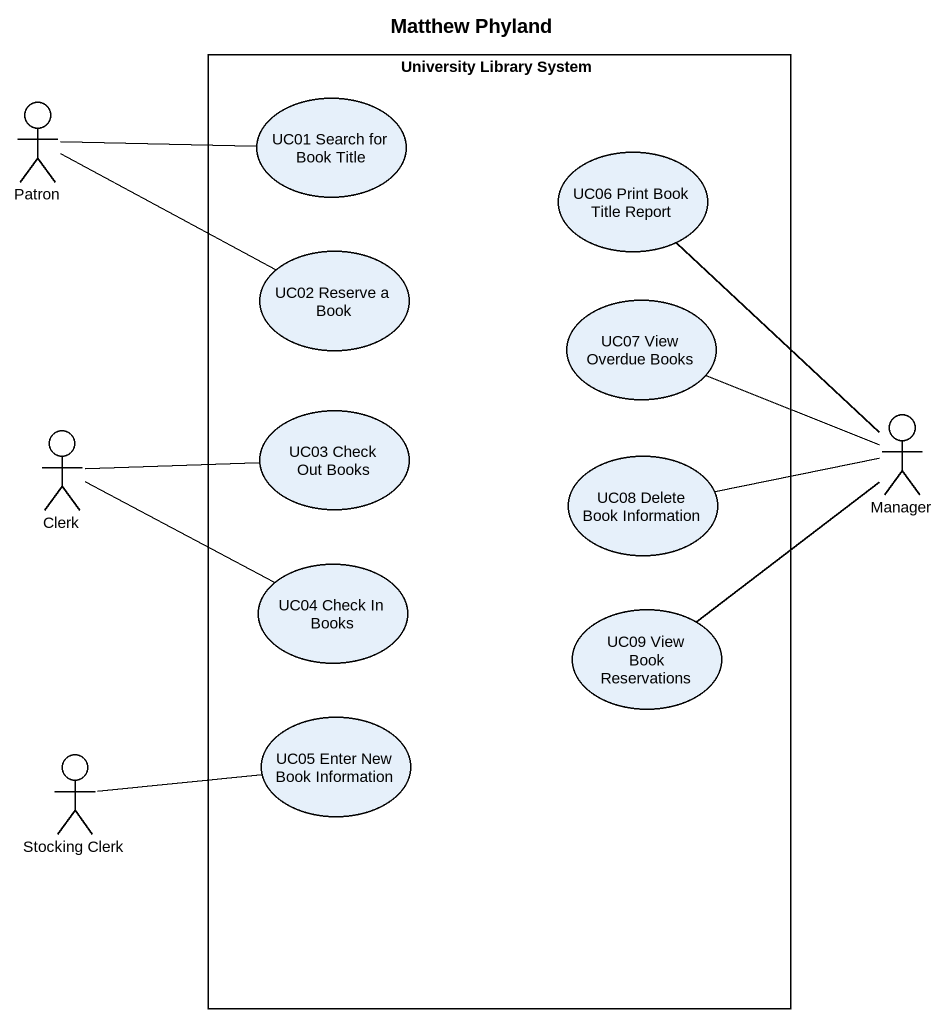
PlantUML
@startuml
title Matthew Phyland
rectangle "University Library System" as University_Library_System {
  usecase "UC01 Search for Book Title" as UC01_Search_for_Book_Title
  usecase "UC06 Print Book Title Report" as UC06_Print_Book_Title_Report
  usecase "UC02 Reserve a Book" as UC02_Reserve_a_Book
  usecase "UC07 View Overdue Books" as UC07_View_Overdue_Books
  usecase "UC03 Check Out Books" as UC03_Check_Out_Books
  usecase "UC08 Delete Book Information" as UC08_Delete_Book_Information
  usecase "UC04 Check In Books" as UC04_Check_In_Books
  usecase "UC09 View Book Reservations" as UC09_View_Book_Reservations
  usecase "UC05 Enter New Book Information" as UC05_Enter_New_Book
}
actor Patron
actor Clerk
actor Manager
actor "Stocking Clerk" as Stocking_Clerk
Patron -right- UC01_Search_for_Book_Title
Patron -right- UC02_Reserve_a_Book
Clerk -right- UC03_Check_Out_Books
Clerk -right- UC04_Check_In_Books
Manager -up- UC06_Print_Book_Title_Report
Manager -left- UC07_View_Overdue_Books
Manager -left- UC08_Delete_Book_Information
Manager -- UC09_View_Book_Reservations
Stocking_Clerk -right- UC05_Enter_New_Book
@enduml
